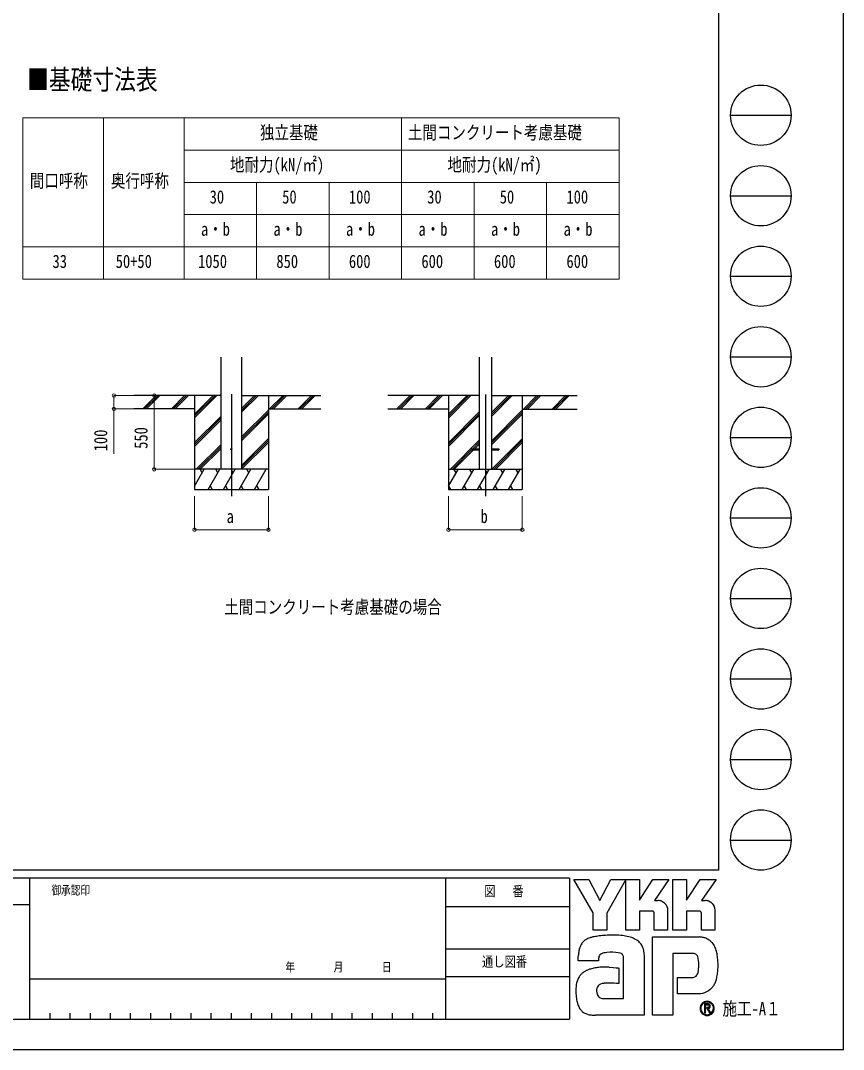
# Model space of a CAD drawing. Units: millimetres, scale not verified. Extents: x -12615 to 12615, y -8910 to 8910.
# Drawn here: x 6488 to 12615, y -8910 to -1245 of the extents above; entities that cross this region are included whole.
import ezdxf
from ezdxf.enums import TextEntityAlignment as Align

# ---------------------------------------------------------------- set-up
doc = ezdxf.new("R2010")
doc.units = ezdxf.units.MM
doc.header["$LTSCALE"] = 50
doc.layers.add('0-1_TABLE1', color=7, linetype='Continuous', lineweight=18)
doc.layers.add('0-7_YKK_D', color=6, linetype='Continuous', lineweight=18)
for name, color, linetype in [('0-2_USER1', 3, 'Continuous'), ('0-4_YKK_12', 2, 'Continuous'), ('0-6_YKK_A1', 4, 'Continuous'), ('0-8_YKK_ZWAK', 7, 'Continuous')]:
    doc.layers.add(name, color=color, linetype=linetype)
doc.styles.add('ＭＳ ゴシック', font='')
doc.styles.get('ＭＳ ゴシック').set_extended_font_data('MS Gothic')

msp = doc.modelspace()

# ---------------------------------------------------------------- linework, layer by layer
at = {"layer": '0-1_TABLE1'}
for p, q in [((6505.06, -1970.27), (10945.06, -1970.27)), ((6505.06, -1970.27), (6505.06, -3170.27)), ((7105.06, -1970.27), (7105.06, -3170.27)), ((7705.06, -1970.27), (7705.06, -3170.27)), ((9325.06, -1970.27), (9325.06, -3170.27)), ((7705.06, -2210.27), (10945.06, -2210.27)), ((7705.06, -2450.27), (10945.06, -2450.27)), ((8245.06, -2450.27), (8245.06, -3170.27)), ((8785.06, -2450.27), (8785.06, -3170.27)), ((9865.06, -2450.27), (9865.06, -3170.27)), ((10405.06, -2450.27), (10405.06, -3170.27)), ((7705.06, -2690.27), (10945.06, -2690.27)), ((6505.06, -2930.27), (10945.06, -2930.27)), ((6505.06, -3170.27), (10945.06, -3170.27))]:
    msp.add_line(p, q, dxfattribs=at)
msp.add_lwpolyline([(10945.06, -1970.27), (10945.06, -2450.27), (10945.06, -3170.27)], dxfattribs=at)
at = {"layer": '0-4_YKK_12'}
for p, q in [((8058.06, -4028.79), (8058.06, -4788)), ((9949.06, -4029.79), (9949.06, -4789))]:
    msp.add_line(p, q, dxfattribs=at)
at = {"layer": '0-6_YKK_A1'}
for p, q in [((7980.31, -4588), (7980.31, -3752.65)), ((8135.81, -4588), (8135.81, -3752.65)), ((9903.86, -3753.65), (9903.86, -4589)), ((9994.26, -3753.65), (9994.26, -4589)), ((7980.31, -4038), (7332.11, -4038)), ((7398.8, -4136.6), (7497.39, -4038)), ((7411.53, -4138), (7511.53, -4038)), ((7425.68, -4138), (7525.68, -4038)), ((7610.93, -4136.6), (7709.52, -4038)), ((7623.67, -4138), (7723.67, -4038)), ((7637.81, -4138), (7737.81, -4038)), ((7783.06, -4038), (7783.06, -4738)), ((7783.06, -4204.88), (7949.94, -4038)), ((7783.06, -4190.74), (7935.8, -4038)), ((7783.06, -4176.6), (7921.66, -4038)), ((8135.81, -4160.5), (8258.31, -4038)), ((8135.81, -4146.36), (8244.17, -4038)), ((8135.81, -4132.21), (8230.02, -4038)), ((8135.81, -4038), (8723.68, -4038)), ((8333.06, -4038), (8333.06, -4738)), ((8342.16, -4138), (8442.16, -4038)), ((8356.3, -4138), (8456.3, -4038)), ((8370.44, -4138), (8470.44, -4038)), ((8554.29, -4138), (8654.29, -4038)), ((8568.43, -4138), (8668.43, -4038)), ((8582.57, -4138), (8682.57, -4038)), ((9903.86, -4039), (9223.11, -4039)), ((9289.8, -4137.6), (9388.39, -4039)), ((9302.53, -4139), (9402.54, -4039)), ((9316.68, -4139), (9416.68, -4039)), ((9501.93, -4137.6), (9600.53, -4039)), ((9514.67, -4139), (9614.67, -4039)), ((9528.81, -4139), (9628.81, -4039)), ((9674.06, -4039), (9674.06, -4739)), ((9674.06, -4205.88), (9840.94, -4039)), ((9674.06, -4191.74), (9826.8, -4039)), ((9674.06, -4177.6), (9812.66, -4039)), ((9994.26, -4194.05), (10149.31, -4039)), ((9994.26, -4179.91), (10135.17, -4039)), ((9994.26, -4165.76), (10121.03, -4039)), ((9994.26, -4039), (10632.27, -4039)), ((10224.06, -4039), (10224.06, -4739)), ((10233.16, -4139), (10333.16, -4039)), ((10247.3, -4139), (10347.3, -4039)), ((10261.44, -4139), (10361.44, -4039)), ((10445.29, -4139), (10545.29, -4039)), ((10459.43, -4139), (10559.43, -4039)), ((10473.57, -4139), (10573.57, -4039)), ((7783.06, -4138), (7332.11, -4138)), ((8333.06, -4138), (8723.68, -4138)), ((9674.06, -4139), (9223.11, -4139)), ((10224.06, -4139), (10632.27, -4139)), ((7783.06, -4388.73), (7980.31, -4191.48)), ((7783.06, -4402.87), (7980.31, -4205.62)), ((8135.81, -4344.34), (8333.06, -4147.1)), ((8135.81, -4358.49), (8333.06, -4161.24)), ((8135.81, -4372.63), (8333.06, -4175.38)), ((9674.06, -4389.73), (9903.86, -4159.93)), ((9674.06, -4403.87), (9903.86, -4174.07)), ((9674.06, -4418.01), (9903.86, -4188.21)), ((9994.26, -4377.89), (10224.06, -4148.1)), ((9994.26, -4392.04), (10224.06, -4162.24)), ((9994.26, -4406.18), (10224.06, -4176.38)), ((7783.06, -4417.01), (7980.31, -4219.76)), ((8135.81, -4556.48), (8333.06, -4359.23)), ((9995.28, -4589), (10224.06, -4360.23)), ((7795.92, -4588), (7980.31, -4403.61)), ((7810.06, -4588), (7980.31, -4417.75)), ((7824.2, -4588), (7980.31, -4431.89)), ((8135.81, -4570.62), (8333.06, -4373.37)), ((8135.81, -4584.76), (8333.06, -4387.51)), ((9686.92, -4589), (9903.86, -4372.06)), ((9701.06, -4589), (9849.06, -4441)), ((9715.2, -4589), (9860.7, -4443.5)), ((9849.06, -4434.5), (9849.06, -4443.5)), ((9849.06, -4434.5), (9903.86, -4434.5)), ((9849.06, -4443.5), (9903.86, -4443.5)), ((9855.56, -4434.5), (9903.86, -4386.2)), ((9869.7, -4434.5), (9903.86, -4400.34)), ((9994.26, -4434.5), (10049.06, -4434.5)), ((9994.26, -4443.5), (10049.06, -4443.5)), ((10009.43, -4589), (10224.06, -4374.37)), ((10023.57, -4589), (10224.06, -4388.51)), ((10049.06, -4434.5), (10049.06, -4443.5)), ((8333.06, -4588), (7783.06, -4588)), ((7783.06, -4713.45), (7855.49, -4588)), ((7840.49, -4613.98), (7825.49, -4588)), ((7884.36, -4738), (7970.96, -4588)), ((7955.96, -4613.98), (7940.96, -4588)), ((7999.83, -4738), (8086.43, -4588)), ((8071.43, -4613.98), (8056.43, -4588)), ((8115.3, -4738), (8201.9, -4588)), ((8186.9, -4613.98), (8171.9, -4588)), ((8230.77, -4738), (8317.37, -4588)), ((8287.37, -4588), (8287.37, -4588)), ((10224.06, -4589), (9674.06, -4589)), ((9674.06, -4714.45), (9746.49, -4589)), ((9731.49, -4614.98), (9716.49, -4589)), ((9775.36, -4739), (9861.96, -4589)), ((9846.96, -4614.98), (9831.96, -4589)), ((9890.83, -4739), (9977.43, -4589)), ((9962.43, -4614.98), (9947.43, -4589)), ((10006.3, -4739), (10092.9, -4589)), ((10077.9, -4614.98), (10062.9, -4589)), ((10121.77, -4739), (10208.37, -4589)), ((10193.37, -4614.98), (10178.37, -4589)), ((7783.06, -4738), (8333.06, -4738)), ((7899.35, -4712.02), (7914.35, -4738)), ((8014.82, -4712.02), (8029.82, -4738)), ((8130.3, -4712.02), (8145.3, -4738)), ((8245.76, -4712.02), (8260.76, -4738)), ((9674.06, -4739), (10224.06, -4739)), ((9674.89, -4713.02), (9689.88, -4739)), ((9790.36, -4713.02), (9805.35, -4739)), ((9905.83, -4713.02), (9920.82, -4739)), ((10021.3, -4713.02), (10036.3, -4739)), ((10136.77, -4713.02), (10151.76, -4739))]:
    msp.add_line(p, q, dxfattribs=at)
msp.add_circle((8058.06, -4438), 5, dxfattribs=at)
at = {"layer": '0-7_YKK_D'}
for p, q in [((7331.11, -4038), (7182.06, -4038)), ((7483.06, -4038), (7483.06, -4588)), ((7331.11, -4138), (7182.06, -4138)), ((7782.06, -4588), (7482.06, -4588)), ((7783.06, -4788), (7783.06, -5039)), ((8333.06, -4788), (8333.06, -5039)), ((9674.06, -4789), (9674.06, -5039)), ((10224.06, -4789), (10224.06, -5039)), ((7783.06, -5038), (8333.06, -5038)), ((9674.06, -5038), (10224.06, -5038))]:
    msp.add_line(p, q, dxfattribs=at)
msp.add_lwpolyline([(7183.06, -4038), (7183.06, -4138), (7183.06, -4473.8)], dxfattribs=at)
for centre in [(7183.06, -4038), (7483.06, -4038), (7183.06, -4138), (7483.06, -4588), (7783.06, -5038), (8333.06, -5038), (9674.06, -5038), (10224.06, -5038)]:
    msp.add_circle(centre, 12.75, dxfattribs=at)
at = {"layer": '0-8_YKK_ZWAK'}
for p, q in [((11685.06, 8325), (11685.06, -7575)), ((11775.06, -1950), (12225.06, -1950)), ((11775.06, -2550), (12225.06, -2550)), ((11775.06, -3150), (12225.06, -3150)), ((11775.06, -3750), (12225.06, -3750)), ((11775.06, -4350), (12225.06, -4350)), ((11775.06, -4950), (12225.06, -4950)), ((11775.06, -5550), (12225.06, -5550)), ((11775.06, -6150), (12225.06, -6150)), ((11775.06, -6750), (12225.06, -6750)), ((11775.06, -7350), (12225.06, -7350)), ((11685.06, -7575), (-11714.94, -7575)), ((6555.06, -7635), (5955.06, -7635)), ((9652.56, -7635), (6555.06, -7635)), ((6555.06, -7635), (6555.06, -8685)), ((9652.56, -7635), (9652.56, -8685)), ((10575.06, -7635), (9652.56, -7635)), ((10575.06, -7635), (10575.06, -8685)), ((5955.06, -7830), (6555.06, -7830)), ((9652.56, -7845), (10575.06, -7845)), ((9652.56, -8160), (10575.06, -8160)), ((6555.06, -8385), (9652.56, -8385)), ((10575.06, -8370), (9652.56, -8370)), ((6705.06, -8640), (6705.06, -8685)), ((6855.06, -8640), (6855.06, -8685)), ((7005.06, -8640), (7005.06, -8685)), ((7155.06, -8640), (7155.06, -8685)), ((7305.06, -8640), (7305.06, -8685)), ((7455.06, -8640), (7455.06, -8685)), ((7605.06, -8640), (7605.06, -8685)), ((7755.06, -8640), (7755.06, -8685)), ((7905.06, -8640), (7905.06, -8685)), ((8055.06, -8640), (8055.06, -8685)), ((8205.06, -8640), (8205.06, -8685)), ((8355.06, -8640), (8355.06, -8685)), ((8505.06, -8640), (8505.06, -8685)), ((8655.06, -8640), (8655.06, -8685)), ((8805.06, -8640), (8805.06, -8685)), ((8955.06, -8640), (8955.06, -8685)), ((9105.06, -8640), (9105.06, -8685)), ((9255.06, -8640), (9255.06, -8685)), ((9405.06, -8640), (9405.06, -8685)), ((9555.06, -8640), (9555.06, -8685)), ((11600.02, -8651.94), (11600.02, -8651.94)), ((5955.06, -8685), (6555.06, -8685)), ((6555.06, -8685), (9652.56, -8685)), ((9652.56, -8685), (10575.06, -8685))]:
    msp.add_line(p, q, dxfattribs=at)
for points in [[(-12615, -8910), (12615, -8910), (12615, 8910), (-12615, 8910)], [(10608.06, -7644), (10718.49, -7644), (10801.41, -7800.3), (10884.12, -7644), (10994.63, -7644), (10853.01, -7895.97), (10853.01, -8022.4), (10752.29, -8022.4), (10752.29, -7892.57)]]:
    msp.add_lwpolyline(points, close=True, dxfattribs=at)
for points in [[(11191.64, -7879.83), (11096.31, -7879.83), (11096.31, -8022.29), (10994.74, -8022.29), (10994.74, -7644), (11096.31, -7644), (11096.31, -7798.75), (11196.21, -7644), (11315.52, -7644), (11208.48, -7800.64), (11212.27, -7800.64), (11216.46, -7800.64), (11220.76, -7800.64), (11224.9, -7800.64), (11228.6, -7800.64), (11231.58, -7800.64), (11233.57, -7800.64), (11234.3, -7800.64)], [(11542.53, -7879.83), (11447.31, -7879.83), (11447.31, -8022.4), (11345.69, -8022.4), (11345.69, -7644), (11447.31, -7644), (11447.31, -7798.75), (11547.1, -7644), (11666.41, -7644), (11559.37, -7800.64), (11563.2, -7800.64), (11567.41, -7800.64), (11571.71, -7800.64), (11575.84, -7800.64), (11579.52, -7800.64), (11582.49, -7800.64), (11584.47, -7800.64), (11585.19, -7800.64)], [(11263.52, -7806.64), (11275.65, -7813.57), (11285.92, -7822.6), (11294.18, -7833.36), (11300.27, -7845.45), (11304.03, -7858.49), (11305.32, -7872.11), (11305.32, -8022.65), (11206.23, -8022.65), (11206.23, -7894.23)], [(11614.45, -7806.64), (11626.61, -7813.57), (11636.92, -7822.6), (11645.22, -7833.36), (11651.35, -7845.45), (11655.14, -7858.49), (11656.44, -7872.11), (11656.44, -8022.4), (11557.12, -8022.4), (11557.12, -7894.23)], [(11486.61, -8194.52), (11343.58, -8194.52), (11343.58, -8655), (11193.69, -8655), (11193.69, -8072.37), (11542.06, -8072.37)], [(11636.14, -8113.54), (11645.92, -8125.87), (11653.24, -8137.83), (11658.35, -8148.65)], [(10814.39, -8196.93), (10807.42, -8200.86), (10801.98, -8205.65), (10797.86, -8211.25), (10794.88, -8217.59), (10792.82, -8224.59), (10791.48, -8232.21), (10790.67, -8240.37), (10790.19, -8249), (10640.23, -8249.37), (10640.67, -8228.86), (10641.5, -8205.82)], [(11123.13, -8157.5), (11127.38, -8174.71), (11129.79, -8193.13), (11130.55, -8212.76), (11130.55, -8655), (10768.66, -8655)], [(10871.84, -8296.58), (10900.22, -8298.46), (10922.53, -8300.96), (10937.13, -8303.3), (10942.36, -8304.7), (10942.36, -8419.42), (10925.77, -8417.67), (10907.57, -8416.68), (10888.94, -8416.3), (10871.06, -8416.36), (10855.1, -8416.69), (10842.25, -8417.13), (10833.68, -8417.51), (10830.56, -8417.68), (10817.59, -8420.05), (10806.4, -8423.76), (10797.01, -8428.84), (10789.4, -8435.31), (10783.58, -8443.19), (10779.55, -8452.51), (10777.31, -8463.3), (10776.86, -8475.57), (10778.29, -8489.07), (10781.15, -8500.22), (10785.28, -8509.25), (10790.48, -8516.37), (10796.58, -8521.78), (10803.4, -8525.72), (10810.76, -8528.37), (10818.48, -8529.97), (10977.79, -8529.97), (10977.79, -8235.22), (10977.83, -8229.38), (10977.53, -8223.66), (10976.78, -8218.16), (10975.5, -8212.94), (10973.59, -8208.07), (10970.96, -8203.64), (10967.51, -8199.72), (10963.16, -8196.37)], [(10963.16, -8196.37), (10953.82, -8192.71), (10938.88, -8189.6), (10919.82, -8187.31), (10898.12, -8186.08), (10875.25, -8186.18), (10852.69, -8187.85)], [(11537.48, -8282.99), (11537.29, -8263.9), (11536.38, -8246.69), (11534.23, -8231.59), (11530.31, -8218.78)], [(11623.69, -8462.91), (11609.85, -8473.67), (11595.43, -8482.13), (11580.55, -8488.44), (11565.3, -8492.76), (11549.8, -8495.23), (11534.16, -8496.03), (11380.08, -8496.03), (11380.08, -8374.99), (11466.96, -8374.99), (11482.98, -8374.77), (11497.07, -8373.4), (11509.16, -8369.86)], [(11623.82, -8587.79), (11623.75, -8586.03), (11623.53, -8584.34), (11623.16, -8582.71), (11622.66, -8581.16), (11622.01, -8579.69), (11621.22, -8578.31), (11620.3, -8577.02), (11619.24, -8575.84), (11617.85, -8574.61), (11616.31, -8573.54), (11614.62, -8572.63), (11612.79, -8571.88), (11610.84, -8571.29), (11608.75, -8570.87), (11606.55, -8570.61), (11604.23, -8570.53), (11581.5, -8570.53), (11581.5, -8637.42), (11588.37, -8637.42), (11588.37, -8577.35), (11604.23, -8577.35), (11605.87, -8577.41), (11607.41, -8577.57), (11608.85, -8577.83), (11610.19, -8578.2), (11611.42, -8578.67), (11612.53, -8579.24), (11613.52, -8579.9), (11614.4, -8580.67)], [(11617.08, -8587.79), (11616.66, -8591.01), (11615.51, -8593.54), (11613.78, -8595.47), (11611.64, -8596.87), (11609.23, -8597.83), (11606.71, -8598.42), (11604.25, -8598.72), (11601.99, -8598.8), (11596.03, -8598.8), (11599.04, -8603.91), (11618.68, -8637.65), (11626.54, -8637.65), (11607.6, -8605.17), (11609.37, -8604.82), (11611.07, -8604.37), (11612.67, -8603.83), (11614.19, -8603.2), (11615.6, -8602.47), (11616.92, -8601.65), (11618.14, -8600.73), (11619.24, -8599.73)]]:
    msp.add_lwpolyline(points, dxfattribs=at)
for centre in [(12000.06, -1950), (12000.06, -2550), (12000.06, -3150), (12000.06, -3750), (12000.06, -4350), (12000.06, -4950), (12000.06, -5550), (12000.06, -6150), (12000.06, -6750), (12000.06, -7350)]:
    msp.add_circle(centre, 225, dxfattribs=at)
for centre, radius, start, end in [((11234.45, -7875.57), 74.93, 78.26798, 90.11215), ((11235.52, -7870.11), 69.37, 66.19963, 78.22058), ((11585.34, -7875.7), 75.07, 78.27851, 90.10826), ((11586.37, -7870.44), 69.7, 66.2483, 78.23226), ((11192.17, -7893.88), 14.06, 358.57817, 92.1683), ((11543.13, -7893.81), 14, 358.29941, 92.43455), ((10754.81, -8183.52), 108.22, 138.03852, 152.12015), ((10754.79, -8184.02), 108.55, 122.60463, 137.83438), ((10769.15, -8207.24), 135.84, 108.37421, 122.42809), ((10791.88, -8288.08), 219.75, 100.93159, 107.35499), ((10866.16, -8648.45), 587.69, 97.86054, 101.37938), ((10901.03, -8890.74), 832.48, 94.90201, 97.9576), ((10903.41, -8910.14), 852, 91.6169, 94.94971), ((10900.11, -8772.18), 714.01, 87.51794, 91.66439), ((10909.38, -8573.33), 514.94, 81.92631, 87.59083), ((10936.76, -8385.69), 325.32, 73.67137, 82.05943), ((10977.38, -8249.75), 183.45, 60.60528, 73.9085), ((10994.01, -8216.59), 146.41, 52.17347, 59.90542), ((11008.88, -8197.34), 122.08, 43.55042, 52.14561), ((11017.07, -8189.43), 110.69, 34.48659, 43.50182), ((11536.36, -8232.64), 160.37, 78.73198, 87.96551), ((11541.07, -8208.59), 135.87, 69.03034, 78.69541), ((11545.45, -8196.9), 123.38, 59.39484, 68.9885), ((11547.48, -8193.34), 119.28, 50.3012, 59.3616), ((11546.74, -8194.18), 120.4, 42.05209, 50.28551), ((10913.41, -8221.38), 272.36, 171.55622, 176.72493), ((10821.12, -8207.6), 179.04, 163.48385, 171.57982), ((10774.82, -8193.86), 130.74, 152.2125, 163.4865), ((10853.97, -8290.89), 101.95, 102.4979, 112.84632), ((10873.7, -8375.98), 189.3, 96.37207, 102.75341), ((11017.13, -8189.26), 110.55, 25.58915, 34.43128), ((11007.29, -8193.87), 121.41, 17.43089, 25.54591), ((11487.42, -8268.03), 73.52, 77.94572, 90.63794), ((11493.81, -8238.05), 42.86, 60.20991, 77.92418), ((11497.96, -8230.26), 34.04, 39.8078, 59.75378), ((11487.28, -8228.44), 188.76, 14.76267, 25.00486), ((11371.51, -8259.99), 308.76, 7.9139, 14.95041), ((11492.14, -8234.71), 41.37, 22.65544, 39.38165), ((11255.87, -8276.8), 425.61, 2.54376, 8.01251), ((11189.59, -8280.29), 491.98, 357.76419, 2.60674), ((10750.42, -8434.88), 122.29, 130.60221, 141.94427), ((10757.63, -8443.54), 133.55, 120.60724, 130.53081), ((10771.85, -8467.72), 161.6, 112.58838, 120.58162), ((10790.98, -8513.7), 211.4, 106.61303, 112.59024), ((10821.07, -8614.84), 316.93, 99.87193, 106.59825), ((10837.93, -8709.82), 413.39, 94.78469, 99.91711), ((10846.14, -8804.31), 508.24, 90.80099, 94.81812), ((10847.39, -8874.68), 578.61, 87.57779, 90.82714), ((11490.45, -8334.13), 40.8, 314.78099, 333.92928), ((11460.15, -8319.42), 74.48, 334.00676, 347.34989), ((11377.49, -8300.27), 159.33, 347.14308, 355.40008), ((11196.61, -8284.73), 340.88, 355.2339, 0.29193), ((11307.45, -8294.38), 373.25, 347.15166, 352.97565), ((11208.51, -8281.51), 473.02, 352.8937, 357.82206), ((10826.95, -8462.09), 204.02, 164.97537, 174.56739), ((10777.37, -8448.87), 152.71, 153.89178, 164.94341), ((10754.78, -8438.01), 127.65, 142.04688, 153.80771), ((11495.16, -8338.28), 34.54, 293.91672, 314.09376), ((11551.08, -8368.28), 118.04, 326.23251, 339.61931), ((11440.22, -8325.35), 236.92, 339.22498, 347.31457), ((10914.4, -8470.46), 291.87, 174.55588, 182.47272), ((11077.49, -8467.89), 454.94, 181.90948, 187.89042), ((11523.69, -8350.16), 150.71, 311.57033, 318.66243), ((11506.24, -8334.86), 173.92, 318.67367, 325.29112), ((10886.08, -8494.82), 261.65, 187.80471, 196.36971), ((10785.01, -8524.67), 156.26, 196.3102, 208.20993), ((11600.11, -8604.57), 52.92, 90.09157, 179.92363), ((11599.77, -8604.4), 47.06, 134.8007, 180.12175), ((11599.91, -8604.13), 46.97, 89.86602, 135.149), ((11600.1, -8604.47), 52.82, 44.93442, 90.08536), ((11600.12, -8604.49), 47.33, 45.03108, 90.11509), ((11607.02, -8587.51), 10.06, 358.3894, 42.86139), ((11600.15, -8604.5), 47.31, 0.00643, 45.07115), ((11600.52, -8604.31), 52.41, 359.78949, 45.13288), ((10741.01, -8548.09), 106.41, 208.29777, 223.35561), ((10731.08, -8556.83), 93.2, 223.64205, 239.63663), ((10739.32, -8541.84), 110.3, 239.8785, 253.65355), ((10754.4, -8490.03), 164.26, 253.69102, 263.74909), ((10767.18, -8376.29), 278.71, 263.68487, 270.30455), ((11599.78, -8604.63), 52.6, 179.86065, 225.14399), ((11599.58, -8604.7), 46.87, 179.75513, 225.29722), ((11600.03, -8604.63), 52.77, 224.94536, 269.98445), ((11599.93, -8605.12), 46.82, 224.62822, 270.10973), ((11600.03, -8604.37), 53.04, 269.98802, 314.93777), ((11599.95, -8604.42), 47.52, 270.09072, 359.90926), ((11607.22, -8588.27), 16.6, 316.37674, 1.6565), ((11600.39, -8604.71), 52.54, 314.92572, 0.23508)]:
    msp.add_arc(centre, radius, start, end, dxfattribs=at)

# ---------------------------------------------------------------- texts
at = {"layer": '0-1_TABLE1', "style": 'ＭＳ ゴシック', "width": 0.8}
for s, p in [('独立基礎', (8270.26, -2157.77)), ('土間コンクリート考慮基礎', (9371.86, -2157.77)), ('地耐力(kN/㎡)', (8047.06, -2397.77)), ('地耐力(kN/㎡)', (9667.06, -2397.77)), ('間口呼称', (6556.66, -2517.77)), ('奥行呼称', (7160.26, -2517.77)), ('30', (7895.86, -2637.77)), ('50', (8435.86, -2637.77)), ('100', (8932.66, -2637.77)), ('30', (9515.86, -2637.77)), ('50', (10055.86, -2637.77)), ('100', (10552.66, -2637.77)), ('a・b', (7831.06, -2877.77)), ('a・b', (8371.06, -2877.77)), ('a・b', (8911.06, -2877.77)), ('a・b', (9451.06, -2877.77)), ('a・b', (9991.06, -2877.77)), ('a・b', (10531.06, -2877.77)), ('33', (6725.86, -3117.77)), ('50+50', (7196.26, -3117.77)), ('1050', (7809.46, -3117.77)), ('850', (8392.66, -3117.77)), ('600', (8932.66, -3117.77)), ('600', (9472.66, -3117.77)), ('600', (10012.66, -3117.77)), ('600', (10552.66, -3117.77))]:
    msp.add_text(s, height=98.97, dxfattribs=at).set_placement(p, align=Align.BOTTOM_LEFT)
at = {"layer": '0-2_USER1', "style": 'ＭＳ ゴシック', "width": 0.8}
for s, height, p in [('■基礎寸法表', 148.5, (6536.4, -1803.5)), ('土間コンクリート考慮基礎の場合', 98.97, (8004, -5693))]:
    msp.add_text(s, height=height, dxfattribs=at).set_placement(p, align=Align.BOTTOM_LEFT)
at = {"layer": '0-7_YKK_D', "style": 'ＭＳ ゴシック', "width": 0.8}
for s, p in [('550', (7463.06, -4435.4)), ('100', (7163.06, -4453.8))]:
    msp.add_text(s, height=98.97, rotation=90, dxfattribs=at).set_placement(p, align=Align.BOTTOM_LEFT)
for s, p in [('b', (9913.06, -5018)), ('a', (8022.06, -5018))]:
    msp.add_text(s, height=98.97, dxfattribs=at).set_placement(p, align=Align.BOTTOM_LEFT)
at = {"layer": '0-8_YKK_ZWAK', "style": 'ＭＳ ゴシック', "width": 0.8}
for s, height, p in [('御承認印', 65.98, (6717.41, -7777.5)), ('図\u3000 番', 76.98, (9940.21, -7792.5)), ('年        月        日', 65.98, (8459.72, -8349.64)), ('通し図番', 76.98, (9923.41, -8317.5)), ('施工-A１', 98.97, (11715.06, -8685))]:
    msp.add_text(s, height=height, dxfattribs=at).set_placement(p, align=Align.BOTTOM_LEFT)

doc.saveas('drawing.dxf')
